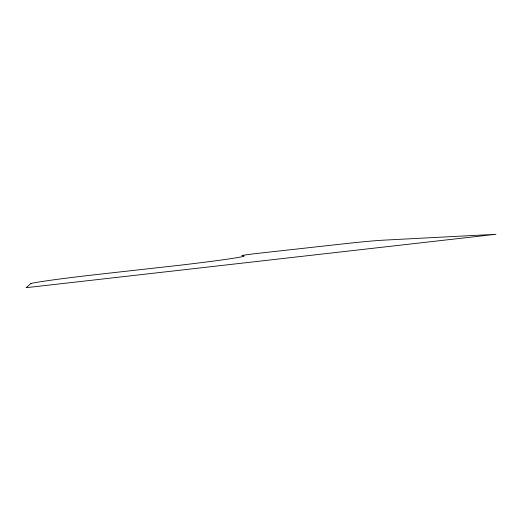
<?xml version="1.0" encoding="UTF-8"?>
<svg xmlns="http://www.w3.org/2000/svg" width="522" height="522" viewBox="0 0 522 522"><rect width="100%" height="100%" fill="white"/><g stroke="black" fill="none" stroke-linecap="round" stroke-linejoin="round"><path stroke-width="0.78" d="M30.948 283.485L26.1 287.7L495.9 234.3L382.241 240.237A28.553 0.652 -5.8 0 0 345.642 243.617L263.029 252.778A29.075 0.705 -5.9 0 0 242.547 255.728A95.748 2.375 -6.2 0 1 179.32 265.293L98.991 274.285A72.506 2.238 -6.3 0 0 30.948 283.485"/></g></svg>
